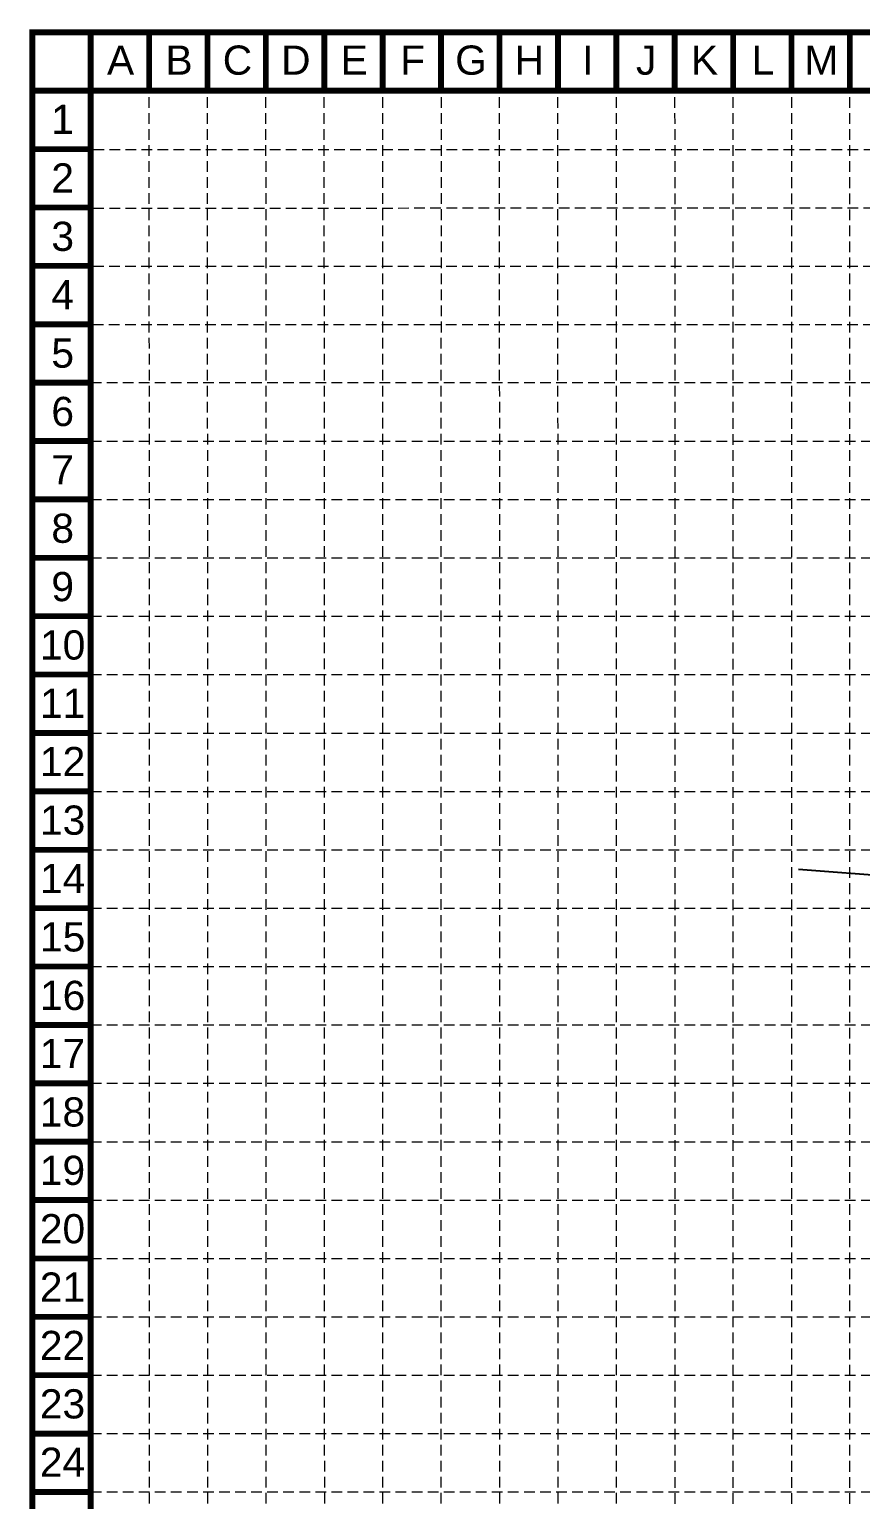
# Model space of a CAD drawing. Header units: inches. Extents: x 2605374 to 2607836, y 7034643 to 7038579.
# Drawn here: x 2605374 to 2606248, y 7037033 to 7038579 of the extents above; entities that cross this region are included whole.
import ezdxf
from ezdxf.enums import TextEntityAlignment as Align

# ---------------------------------------------------------------- set-up
doc = ezdxf.new("R2010")
doc.units = ezdxf.units.IN
doc.header["$MEASUREMENT"] = 0
doc.linetypes.add('DASHED', pattern=[0.8, 0.75, -0.05])
doc.linetypes.add('HIDDEN', pattern=[0.375, 0.25, -0.125])
for name, color, linetype in [('BASE', 7, 'Continuous'), ('EWAT', 150, 'DASHED'), ('GRID', 254, 'HIDDEN')]:
    doc.layers.add(name, color=color, linetype=linetype)
doc.styles.get("Standard").update_dxf_attribs({"font": 'ARIAL.TTF'})
doc.styles.add('UTIL', font='romans.shx', dxfattribs={"width": 0.9})
doc.linetypes.add('8IN-W', pattern='A,0.8,-0.05,0.8,-0.05,0.8,-0.125,["8%%34 W",UTIL,S=0.08,R=0,X=-0.1,Y=-0.04],-0.22', length=2.845)

msp = doc.modelspace()

# ---------------------------------------------------------------- linework, layer by layer
at = {"layer": 'BASE', "color": 9}
msp.add_line((2605438.5, 7038515), (2607772, 7038515), dxfattribs=at)
at = {"layer": 'BASE', "const_width": 6.14}
for points in [[(2605438.5, 7038576.4), (2605377.1, 7038576.4)], [(2605438.5, 7038576.4), (2605438.5, 7038515)], [(2605499.9, 7038576.4), (2605499.9, 7038515)], [(2605561.3, 7038576.4), (2605561.3, 7038515)], [(2605622.7, 7038576.4), (2605622.7, 7038515)], [(2605684.1, 7038576.4), (2605684.1, 7038515)], [(2605745.5, 7038576.4), (2605745.5, 7038515)], [(2605806.9, 7038576.4), (2605806.9, 7038515)], [(2605868.3, 7038576.4), (2605868.3, 7038515)], [(2605929.8, 7038576.4), (2605929.8, 7038515)], [(2605991.2, 7038576.4), (2605991.2, 7038515)], [(2606052.6, 7038576.4), (2606052.6, 7038515)], [(2606114, 7038576.4), (2606114, 7038515)], [(2606175.4, 7038576.4), (2606175.4, 7038515)], [(2606236.8, 7038576.4), (2606236.8, 7038515)], [(2605438.5, 7038515), (2605377.1, 7038515)], [(2605438.5, 7038453.6), (2605377.1, 7038453.6)], [(2605438.5, 7038392.2), (2605377.1, 7038392.2)], [(2605438.5, 7038330.8), (2605377.1, 7038330.8)], [(2605438.5, 7038269.4), (2605377.1, 7038269.4)], [(2605438.5, 7038208), (2605377.1, 7038208)], [(2605438.5, 7038146.6), (2605377.1, 7038146.6)], [(2605438.5, 7038085.2), (2605377.1, 7038085.2)], [(2605438.5, 7038023.8), (2605377.1, 7038023.8)], [(2605438.5, 7037962.4), (2605377.1, 7037962.4)], [(2605438.5, 7037901), (2605377.1, 7037901)], [(2605438.5, 7037839.5), (2605377.1, 7037839.5)], [(2605438.5, 7037778.1), (2605377.1, 7037778.1)], [(2605438.5, 7037716.7), (2605377.1, 7037716.7)], [(2605438.5, 7037655.3), (2605377.1, 7037655.3)], [(2605438.5, 7037593.9), (2605377.1, 7037593.9)], [(2605438.5, 7037532.5), (2605377.1, 7037532.5)], [(2605438.5, 7037471.1), (2605377.1, 7037471.1)], [(2605438.5, 7037409.7), (2605377.1, 7037409.7)], [(2605438.5, 7037348.3), (2605377.1, 7037348.3)], [(2605438.5, 7037286.9), (2605377.1, 7037286.9)], [(2605438.5, 7037225.5), (2605377.1, 7037225.5)], [(2605438.5, 7037164.1), (2605377.1, 7037164.1)], [(2605438.5, 7037102.7), (2605377.1, 7037102.7)], [(2605438.5, 7037041.3), (2605377.1, 7037041.3)]]:
    msp.add_lwpolyline(points, dxfattribs=at)
for points in [[(2607833.4, 7034646.4), (2607833.4, 7038576.4), (2605377.1, 7038576.4), (2605377.1, 7034646.4)], [(2607772, 7034707.8), (2607772, 7038515), (2605438.5, 7038515), (2605438.5, 7034707.8)]]:
    msp.add_lwpolyline(points, close=True, dxfattribs=at)
at = {"layer": 'EWAT', "color": 145, "linetype": '8IN-W'}
msp.add_line((2606182.8, 7037696.4), (2606335.2, 7037684.6), dxfattribs=at)
at = {"layer": 'GRID', "color": 252, "linetype": 'HIDDEN', "lineweight": 0, "ltscale": 45}
for p, q in [((2605500.5, 7034953.4), (2605500.1, 7038512.7)), ((2605562.1, 7034953.4), (2605561.4, 7038512.7)), ((2605623.4, 7034953.4), (2605622.8, 7038512.5)), ((2605685.1, 7034953.4), (2605684.1, 7038512.4)), ((2605745.9, 7034953.4), (2605745.7, 7038512.9)), ((2605807, 7034953.4), (2605807.2, 7038512.8)), ((2605868.8, 7034953.4), (2605868.5, 7038512.6)), ((2605930.5, 7034953.4), (2605929.8, 7038512.6)), ((2605991.4, 7034953.4), (2605991.4, 7038512.6)), ((2606053, 7034953.3), (2606052.9, 7038512.6)), ((2606114, 7034953.3), (2606114.1, 7038512.6)), ((2606175.4, 7034953.3), (2606175.8, 7038512.5)), ((2606236.8, 7034953.3), (2606236.8, 7038515)), ((2605441.3, 7038453.2), (2607771, 7038453.5)), ((2605441.2, 7038391.6), (2607771, 7038392.1)), ((2605440.9, 7038330.4), (2607772, 7038330.8)), ((2605440.8, 7038269.1), (2607772, 7038269.4)), ((2605438.5, 7038208), (2607772, 7038208)), ((2605438.5, 7038146.6), (2607772, 7038146.6)), ((2605438.5, 7038085.2), (2607772, 7038085.2)), ((2605438.5, 7038023.8), (2607772, 7038023.8)), ((2605438.5, 7037962.4), (2607772, 7037962.4)), ((2605438.5, 7037901), (2607772, 7037901)), ((2605438.5, 7037839.5), (2607772, 7037839.5)), ((2605438.5, 7037778.1), (2607772, 7037778.1)), ((2605438.5, 7037716.7), (2607772, 7037716.7)), ((2605438.5, 7037655.3), (2607772, 7037655.3)), ((2605438.5, 7037593.9), (2607772, 7037593.9)), ((2605438.5, 7037532.5), (2607772, 7037532.5)), ((2605438.5, 7037471.1), (2607772, 7037471.1)), ((2605438.5, 7037409.7), (2607772, 7037409.7)), ((2605438.5, 7037348.3), (2607772, 7037348.3)), ((2605438.5, 7037286.9), (2607772, 7037286.9)), ((2605438.5, 7037225.5), (2607772, 7037225.5)), ((2605438.5, 7037164.1), (2607772, 7037164.1)), ((2605438.5, 7037102.7), (2607772, 7037102.7)), ((2605438.5, 7037041.3), (2607772, 7037041.3))]:
    msp.add_line(p, q, dxfattribs=at)

# ---------------------------------------------------------------- texts
at = {"layer": 'BASE'}
for s, p in [('A', (2605469.9, 7038547.2)), ('B', (2605531.4, 7038547.2)), ('C', (2605592.8, 7038547.2)), ('D', (2605654.2, 7038547.2)), ('E', (2605715.6, 7038547.2)), ('F', (2605777, 7038547.2)), ('G', (2605838.4, 7038547.2)), ('H', (2605899.8, 7038547.2)), ('I', (2605961.2, 7038547.2)), ('J', (2606022.6, 7038547.2)), ('K', (2606084, 7038547.2)), ('L', (2606145.4, 7038547.2)), ('M', (2606206.8, 7038547.2)), ('1', (2605408.9, 7038485)), ('1', (2605409, 7038484.8)), ('2', (2605409, 7038423.3)), ('3', (2605409, 7038361.9)), ('4', (2605409, 7038300.5)), ('5', (2605409, 7038239.1)), ('6', (2605409, 7038177.7)), ('7', (2605409, 7038116.3)), ('8', (2605409, 7038054.9)), ('9', (2605409, 7037993.5)), ('10', (2605409, 7037932.1)), ('11', (2605409, 7037870.7)), ('12', (2605408.9, 7037809.5)), ('13', (2605409, 7037747.9)), ('14', (2605409, 7037686.5)), ('15', (2605409, 7037625.1)), ('16', (2605409, 7037563.6)), ('17', (2605408.8, 7037502.4)), ('18', (2605408.8, 7037441)), ('19', (2605408.8, 7037379.6)), ('20', (2605408.8, 7037318.2)), ('21', (2605408.8, 7037256.8)), ('22', (2605408.8, 7037195.4)), ('23', (2605408.8, 7037134)), ('24', (2605408.8, 7037072.6))]:
    msp.add_text(s, height=30.7, dxfattribs=at).set_placement(p, align=Align.MIDDLE_CENTER)

doc.saveas('drawing.dxf')
